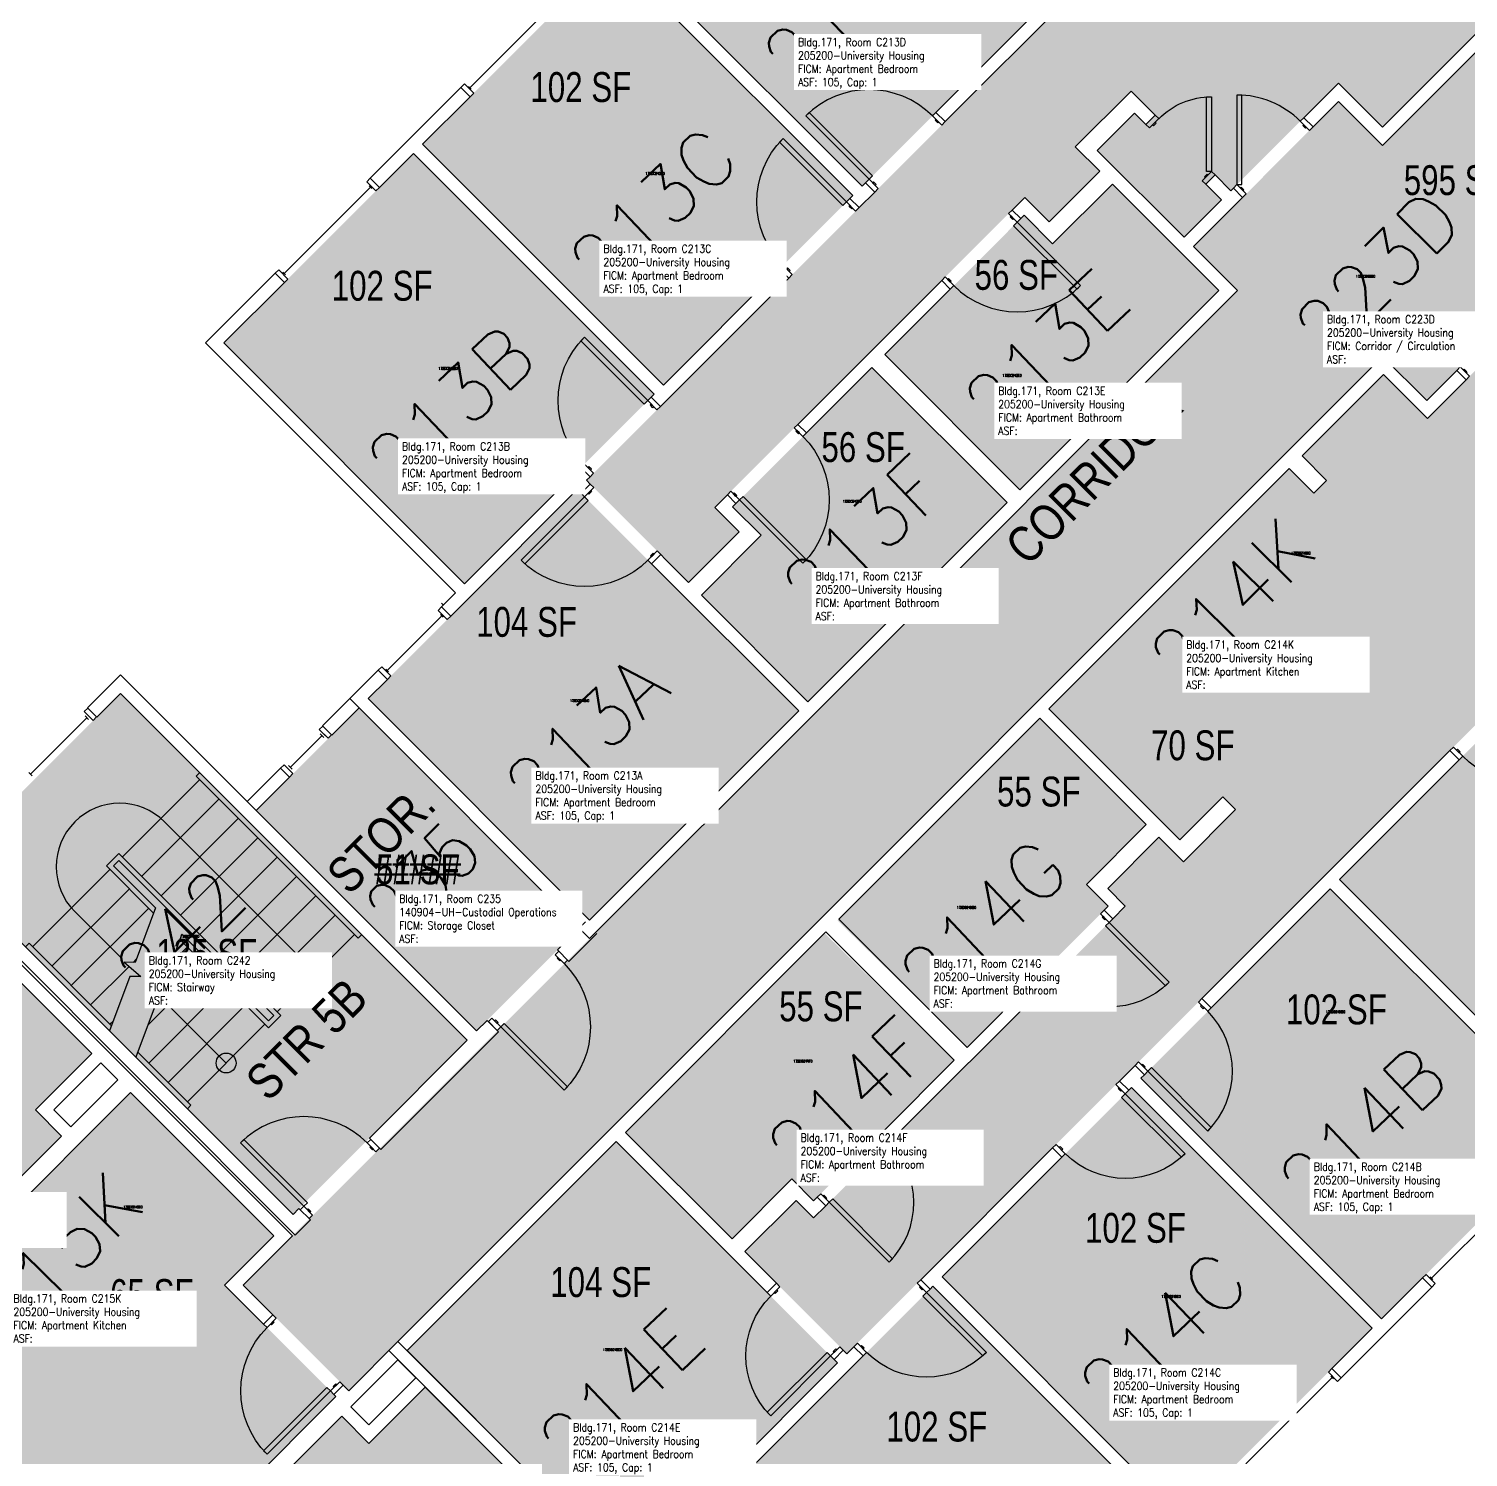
# Model space of a CAD drawing. Header units: inches. Extents: x 56 to 3925, y -1092 to 1472.
# Drawn here: x 1281 to 1859, y -789 to -216 of the extents above; entities that cross this region are included whole.
import ezdxf
from ezdxf.enums import TextEntityAlignment as Align

# ---------------------------------------------------------------- set-up
doc = ezdxf.new("R2010")
doc.units = ezdxf.units.IN
doc.header["$LTSCALE"] = 48
doc.header["$MEASUREMENT"] = 0
for name, color, linetype in [('A-DOOR', 2, 'Continuous'), ('A-FLOR', 3, 'Continuous'), ('A-GLAZ', 1, 'Continuous'), ('A-IDEN-RNUM', 7, 'Continuous'), ('A-IDEN-SNUM', 4, 'Continuous'), ('A-IDEN-VNUM', 4, 'Continuous'), ('A-MISC', 1, 'Continuous'), ('A-WALL', 5, 'Continuous'), ('AREA-TEXT', 3, 'Continuous'), ('Rooms-Category-Color', 7, 'Continuous'), ('Rooms-College-Color', 7, 'Continuous'), ('Rooms-Department-Color', 7, 'Continuous'), ('Rooms-Division-Color', 7, 'Continuous'), ('Rooms-Information', 7, 'Continuous')]:
    doc.layers.add(name, color=color, linetype=linetype)
doc.styles.add('AREA', font='arial.ttf', dxfattribs={"width": 0.75, "height": 12})
doc.styles.add('DIMS', font='ARIALN.TTF')
doc.styles.add('ROOMSNUMBER', font='txt.shx', dxfattribs={"height": 0.03})
doc.styles.add('ROOMVNUMBER', font='simplex.shx', dxfattribs={"width": 0.85})
doc.styles.get("Standard").update_dxf_attribs({"font": 'ARIALN.TTF'})
doc.dimstyles.new('NBA 2004', dxfattribs={"dimscale": 128, "dimtxt": 0.125, "dimasz": 0.09375, "dimexe": 0.125, "dimexo": 0.125, "dimgap": 0.0625, "dimtad": 1, "dimdec": 3, "dimzin": 3, "dimdsep": 46, "dimlunit": 4, "dimtxsty": 'DIMS', "dimblk": 'ARCHTICK', "dimcen": 0.09375, "dimdle": 0.125, "dimclrd": 256, "dimclre": 256, "dimclrt": 2, "dimadec": 0, "dimazin": 0, "dimtfac": 0.75, "dimtdec": 3, "dimtmove": 2, "dimatfit": 2, "dimfxl": 0.125, "dimfrac": 2, "dimtolj": 1, "dimtzin": 0, "dimlwd": -1, "dimlwe": -1, "dimarcsym": 0})

# ---------------------------------------------------------------- blocks, each defined once
blk = doc.blocks.new('_ArchTick')
at = {"color": 0, "linetype": 'ByBlock', "const_width": 0.15}
blk.add_lwpolyline([(-0.5, -0.5), (0.5, 0.5)], dxfattribs=at)

msp = doc.modelspace()

# ---------------------------------------------------------------- hatches: boundary and pattern name
h = msp.add_hatch()
h.set_pattern_fill('ANSI31', color=256, angle=45, style=0)
h.set_pattern_definition([(90, (1004.20323, -162.51241), (-0.125, -3e-14), [])])
h.paths.add_polyline_path([(1651.5, -341.04), (1693.04, -299.51), (1699.55, -306.02), (1658.01, -347.55)], flags=9)
at = {"layer": 'Rooms-Category-Color', "true_color": 0xadadad}
for points in [[(1409.69, -762.66), (1367.27, -720.23), (1766.72, -320.78), (1749.04, -303.11), (1807.25, -244.89), (1824.93, -262.57), (1955.06, -132.44), (1937.39, -114.76), (1995.6, -56.55), (2013.27, -74.23), (2229.76, 142.26), (2233.73, 138.29), (2257.61, 162.16), (2253.63, 166.13), (2269.81, 182.31), (2271.13, 180.99), (2279.44, 189.3), (2331.77, 136.97), (2333.18, 135.56), (2324.87, 127.25), (2322.22, 129.9), (2282.61, 90.29), (2272.63, 100.28), (2012.39, -159.96), (2030.07, -177.64), (1971.86, -235.85), (1954.18, -218.17), (1866.86, -305.49), (1884.54, -323.17), (1842.73, -364.98), (1825.05, -347.3)], [(1387.33, -691.86), (1457.33, -621.86), (1318.04, -482.56), (1248.03, -552.56)]]:
    msp.add_hatch(color=253, dxfattribs=at).paths.add_polyline_path(points)
at = {"layer": 'Rooms-Category-Color', "true_color": 0x728ef3}
for points in [[(1792.42, -103.64), (1732.92, -163.13), (1807.25, -237.47), (1764.03, -280.69), (1757.7, -274.36), (1753.99, -278.07), (1760.32, -284.4), (1745.33, -299.39), (1710.41, -264.48), (1725.4, -249.49), (1729.95, -254.03), (1733.66, -250.32), (1723.99, -240.65), (1701.58, -263.07), (1711.39, -272.88), (1691.06, -293.21), (1681.25, -283.4), (1556.77, -407.87), (1566.58, -417.68), (1546.25, -438.01), (1505.24, -397), (1699.7, -202.54), (1614.14, -116.98), (1709.95, -21.17)], [(1519.21, -182.21), (1595.57, -105.85), (1692.27, -202.54), (1615.9, -278.91)], [(1824.93, -255.15), (1732.92, -163.13), (1782.52, -113.54), (1792.86, -123.88), (1802.76, -113.98), (1884.43, -195.65)], [(1439.39, -262.03), (1515.49, -185.93), (1612.19, -282.62), (1536.09, -358.73)], [(1435.68, -265.74), (1359.58, -341.84), (1456.27, -438.54), (1532.38, -362.44)], [(1679.29, -400.79), (1759.29, -320.78), (1716.51, -278), (1692.47, -302.05), (1680.98, -290.55), (1625.02, -346.52)], [(1609.8, -747.81), (1884.07, -473.54), (1969.63, -559.1), (2065.45, -463.29), (1948.69, -346.53), (1928.29, -366.92), (1916.53, -355.17), (1919.98, -351.72), (1928.29, -360.03), (1945.24, -343.08), (1890.97, -288.81), (1874.02, -305.76), (1893.11, -324.85), (1889.66, -328.3), (1888.25, -326.88), (1843, -372.14), (1825.32, -354.46), (1792.65, -387.13), (1802.55, -397.03), (1797.42, -402.15), (1840.11, -444.84), (1760.82, -524.12), (1765.95, -529.25), (1745, -550.2), (1735.2, -540.39), (1714.6, -560.99), (1721.67, -568.06), (1596.46, -693.27), (1589.39, -686.2), (1568.79, -706.8)], [(1563.93, -407.6), (1619.89, -351.64), (1674.16, -405.91), (1594.16, -485.92), (1551.38, -443.14), (1575.42, -419.09)], [(1787.52, -392.25), (1691, -488.77), (1743.59, -541.36), (1840.11, -444.84)], [(1506.48, -573.6), (1417.56, -484.68), (1501.53, -400.71), (1590.45, -489.63)], [(1904.4, -654.03), (1980.77, -577.66), (1884.07, -480.97), (1807.71, -557.33)], [(1461.05, -618.15), (1502.33, -576.87), (1413.85, -488.39), (1372.57, -529.67)], [(1606.02, -573.76), (1687.29, -492.49), (1730.07, -535.27), (1706.03, -559.31), (1714.78, -568.06), (1658.08, -624.76)], [(1824.59, -733.85), (1900.69, -657.74), (1803.99, -561.05), (1727.89, -637.15)], [(1596.46, -686.38), (1652.95, -629.89), (1600.89, -578.89), (1520.89, -658.89), (1563.67, -701.67), (1587.71, -677.63)], [(1263.32, -584.12), (1306.45, -627.24), (1283.82, -649.87), (1294.35, -660.39), (1234.15, -720.59), (1180.5, -666.94)], [(1820.88, -737.56), (1744.77, -813.66), (1648.08, -716.96), (1724.18, -640.86)], [(1379.64, -700.43), (1322.1, -642.89), (1240.7, -724.3), (1298.24, -781.84)], [(1433.2, -746.57), (1522.12, -835.49), (1606.09, -751.52), (1517.17, -662.6)], [(1096.53, -885.08), (1182.26, -970.8), (1298.84, -854.22), (1365.94, -921.32), (1396.7, -890.56), (1337.84, -831.7), (1404.57, -764.96), (1359.84, -720.23), (1298.24, -781.84), (1257.14, -740.74), (1252.01, -745.87), (1176.79, -670.65), (1146.03, -701.41), (1213.12, -768.49)], [(1741.06, -817.37), (1664.96, -893.47), (1568.26, -796.78), (1644.36, -720.68)], [(1440.43, -761.23), (1483.23, -804.03), (1400.41, -886.85), (1367.62, -854.05), (1369.04, -852.64), (1348.09, -831.7), (1406.87, -772.92), (1417.81, -783.85)]]:
    msp.add_hatch(color=171, dxfattribs=at).paths.add_polyline_path(points)
at = {"layer": 'Rooms-College-Color', "true_color": 0xadadad}
for points in [[(1409.69, -762.66), (1367.27, -720.23), (1766.72, -320.78), (1749.04, -303.11), (1807.25, -244.89), (1824.93, -262.57), (1955.06, -132.44), (1937.39, -114.76), (1995.6, -56.55), (2013.27, -74.23), (2229.76, 142.26), (2233.73, 138.29), (2257.61, 162.16), (2253.63, 166.13), (2269.81, 182.31), (2271.13, 180.99), (2279.44, 189.3), (2331.77, 136.97), (2333.18, 135.56), (2324.87, 127.25), (2322.22, 129.9), (2282.61, 90.29), (2272.63, 100.28), (2012.39, -159.96), (2030.07, -177.64), (1971.86, -235.85), (1954.18, -218.17), (1866.86, -305.49), (1884.54, -323.17), (1842.73, -364.98), (1825.05, -347.3)], [(1792.42, -103.64), (1732.92, -163.13), (1807.25, -237.47), (1764.03, -280.69), (1757.7, -274.36), (1753.99, -278.07), (1760.32, -284.4), (1745.33, -299.39), (1710.41, -264.48), (1725.4, -249.49), (1729.95, -254.03), (1733.66, -250.32), (1723.99, -240.65), (1701.58, -263.07), (1711.39, -272.88), (1691.06, -293.21), (1681.25, -283.4), (1556.77, -407.87), (1566.58, -417.68), (1546.25, -438.01), (1505.24, -397), (1699.7, -202.54), (1614.14, -116.98), (1709.95, -21.17)], [(1519.21, -182.21), (1595.57, -105.85), (1692.27, -202.54), (1615.9, -278.91)], [(1824.93, -255.15), (1732.92, -163.13), (1782.52, -113.54), (1792.86, -123.88), (1802.76, -113.98), (1884.43, -195.65)], [(1439.39, -262.03), (1515.49, -185.93), (1612.19, -282.62), (1536.09, -358.73)], [(1435.68, -265.74), (1359.58, -341.84), (1456.27, -438.54), (1532.38, -362.44)], [(1679.29, -400.79), (1759.29, -320.78), (1716.51, -278), (1692.47, -302.05), (1680.98, -290.55), (1625.02, -346.52)], [(1609.8, -747.81), (1884.07, -473.54), (1969.63, -559.1), (2065.45, -463.29), (1948.69, -346.53), (1928.29, -366.92), (1916.53, -355.17), (1919.98, -351.72), (1928.29, -360.03), (1945.24, -343.08), (1890.97, -288.81), (1874.02, -305.76), (1893.11, -324.85), (1889.66, -328.3), (1888.25, -326.88), (1843, -372.14), (1825.32, -354.46), (1792.65, -387.13), (1802.55, -397.03), (1797.42, -402.15), (1840.11, -444.84), (1760.82, -524.12), (1765.95, -529.25), (1745, -550.2), (1735.2, -540.39), (1714.6, -560.99), (1721.67, -568.06), (1596.46, -693.27), (1589.39, -686.2), (1568.79, -706.8)], [(1563.93, -407.6), (1619.89, -351.64), (1674.16, -405.91), (1594.16, -485.92), (1551.38, -443.14), (1575.42, -419.09)], [(1787.52, -392.25), (1691, -488.77), (1743.59, -541.36), (1840.11, -444.84)], [(1506.48, -573.6), (1417.56, -484.68), (1501.53, -400.71), (1590.45, -489.63)], [(1387.33, -691.86), (1457.33, -621.86), (1318.04, -482.56), (1248.03, -552.56)], [(1904.4, -654.03), (1980.77, -577.66), (1884.07, -480.97), (1807.71, -557.33)], [(1461.05, -618.15), (1502.33, -576.87), (1413.85, -488.39), (1372.57, -529.67)], [(1606.02, -573.76), (1687.29, -492.49), (1730.07, -535.27), (1706.03, -559.31), (1714.78, -568.06), (1658.08, -624.76)], [(1824.59, -733.85), (1900.69, -657.74), (1803.99, -561.05), (1727.89, -637.15)], [(1596.46, -686.38), (1652.95, -629.89), (1600.89, -578.89), (1520.89, -658.89), (1563.67, -701.67), (1587.71, -677.63)], [(1263.32, -584.12), (1306.45, -627.24), (1283.82, -649.87), (1294.35, -660.39), (1234.15, -720.59), (1180.5, -666.94)], [(1820.88, -737.56), (1744.77, -813.66), (1648.08, -716.96), (1724.18, -640.86)], [(1379.64, -700.43), (1322.1, -642.89), (1240.7, -724.3), (1298.24, -781.84)], [(1433.2, -746.57), (1522.12, -835.49), (1606.09, -751.52), (1517.17, -662.6)], [(1096.53, -885.08), (1182.26, -970.8), (1298.84, -854.22), (1365.94, -921.32), (1396.7, -890.56), (1337.84, -831.7), (1404.57, -764.96), (1359.84, -720.23), (1298.24, -781.84), (1257.14, -740.74), (1252.01, -745.87), (1176.79, -670.65), (1146.03, -701.41), (1213.12, -768.49)], [(1741.06, -817.37), (1664.96, -893.47), (1568.26, -796.78), (1644.36, -720.68)], [(1440.43, -761.23), (1483.23, -804.03), (1400.41, -886.85), (1367.62, -854.05), (1369.04, -852.64), (1348.09, -831.7), (1406.87, -772.92), (1417.81, -783.85)]]:
    msp.add_hatch(color=253, dxfattribs=at).paths.add_polyline_path(points)
at = {"layer": 'Rooms-Department-Color', "true_color": 0xacacac}
for points in [[(1409.69, -762.66), (1367.27, -720.23), (1766.72, -320.78), (1749.04, -303.11), (1807.25, -244.89), (1824.93, -262.57), (1955.06, -132.44), (1937.39, -114.76), (1995.6, -56.55), (2013.27, -74.23), (2229.76, 142.26), (2233.73, 138.29), (2257.61, 162.16), (2253.63, 166.13), (2269.81, 182.31), (2271.13, 180.99), (2279.44, 189.3), (2331.77, 136.97), (2333.18, 135.56), (2324.87, 127.25), (2322.22, 129.9), (2282.61, 90.29), (2272.63, 100.28), (2012.39, -159.96), (2030.07, -177.64), (1971.86, -235.85), (1954.18, -218.17), (1866.86, -305.49), (1884.54, -323.17), (1842.73, -364.98), (1825.05, -347.3)], [(1387.33, -691.86), (1457.33, -621.86), (1318.04, -482.56), (1248.03, -552.56)]]:
    msp.add_hatch(color=253, dxfattribs=at).paths.add_polyline_path(points)
at = {"layer": 'Rooms-Department-Color', "true_color": 0x604aed}
for points in [[(1792.42, -103.64), (1732.92, -163.13), (1807.25, -237.47), (1764.03, -280.69), (1757.7, -274.36), (1753.99, -278.07), (1760.32, -284.4), (1745.33, -299.39), (1710.41, -264.48), (1725.4, -249.49), (1729.95, -254.03), (1733.66, -250.32), (1723.99, -240.65), (1701.58, -263.07), (1711.39, -272.88), (1691.06, -293.21), (1681.25, -283.4), (1556.77, -407.87), (1566.58, -417.68), (1546.25, -438.01), (1505.24, -397), (1699.7, -202.54), (1614.14, -116.98), (1709.95, -21.17)], [(1519.21, -182.21), (1595.57, -105.85), (1692.27, -202.54), (1615.9, -278.91)], [(1824.93, -255.15), (1732.92, -163.13), (1782.52, -113.54), (1792.86, -123.88), (1802.76, -113.98), (1884.43, -195.65)], [(1439.39, -262.03), (1515.49, -185.93), (1612.19, -282.62), (1536.09, -358.73)], [(1435.68, -265.74), (1359.58, -341.84), (1456.27, -438.54), (1532.38, -362.44)], [(1679.29, -400.79), (1759.29, -320.78), (1716.51, -278), (1692.47, -302.05), (1680.98, -290.55), (1625.02, -346.52)], [(1609.8, -747.81), (1884.07, -473.54), (1969.63, -559.1), (2065.45, -463.29), (1948.69, -346.53), (1928.29, -366.92), (1916.53, -355.17), (1919.98, -351.72), (1928.29, -360.03), (1945.24, -343.08), (1890.97, -288.81), (1874.02, -305.76), (1893.11, -324.85), (1889.66, -328.3), (1888.25, -326.88), (1843, -372.14), (1825.32, -354.46), (1792.65, -387.13), (1802.55, -397.03), (1797.42, -402.15), (1840.11, -444.84), (1760.82, -524.12), (1765.95, -529.25), (1745, -550.2), (1735.2, -540.39), (1714.6, -560.99), (1721.67, -568.06), (1596.46, -693.27), (1589.39, -686.2), (1568.79, -706.8)], [(1563.93, -407.6), (1619.89, -351.64), (1674.16, -405.91), (1594.16, -485.92), (1551.38, -443.14), (1575.42, -419.09)], [(1787.52, -392.25), (1691, -488.77), (1743.59, -541.36), (1840.11, -444.84)], [(1506.48, -573.6), (1417.56, -484.68), (1501.53, -400.71), (1590.45, -489.63)], [(1904.4, -654.03), (1980.77, -577.66), (1884.07, -480.97), (1807.71, -557.33)], [(1461.05, -618.15), (1502.33, -576.87), (1413.85, -488.39), (1372.57, -529.67)], [(1606.02, -573.76), (1687.29, -492.49), (1730.07, -535.27), (1706.03, -559.31), (1714.78, -568.06), (1658.08, -624.76)], [(1824.59, -733.85), (1900.69, -657.74), (1803.99, -561.05), (1727.89, -637.15)], [(1596.46, -686.38), (1652.95, -629.89), (1600.89, -578.89), (1520.89, -658.89), (1563.67, -701.67), (1587.71, -677.63)], [(1263.32, -584.12), (1306.45, -627.24), (1283.82, -649.87), (1294.35, -660.39), (1234.15, -720.59), (1180.5, -666.94)], [(1820.88, -737.56), (1744.77, -813.66), (1648.08, -716.96), (1724.18, -640.86)], [(1379.64, -700.43), (1322.1, -642.89), (1240.7, -724.3), (1298.24, -781.84)], [(1433.2, -746.57), (1522.12, -835.49), (1606.09, -751.52), (1517.17, -662.6)], [(1096.53, -885.08), (1182.26, -970.8), (1298.84, -854.22), (1365.94, -921.32), (1396.7, -890.56), (1337.84, -831.7), (1404.57, -764.96), (1359.84, -720.23), (1298.24, -781.84), (1257.14, -740.74), (1252.01, -745.87), (1176.79, -670.65), (1146.03, -701.41), (1213.12, -768.49)], [(1741.06, -817.37), (1664.96, -893.47), (1568.26, -796.78), (1644.36, -720.68)], [(1440.43, -761.23), (1483.23, -804.03), (1400.41, -886.85), (1367.62, -854.05), (1369.04, -852.64), (1348.09, -831.7), (1406.87, -772.92), (1417.81, -783.85)]]:
    msp.add_hatch(color=173, dxfattribs=at).paths.add_polyline_path(points)
at = {"layer": 'Rooms-Division-Color', "true_color": 0xadadad}
for points in [[(1409.69, -762.66), (1367.27, -720.23), (1766.72, -320.78), (1749.04, -303.11), (1807.25, -244.89), (1824.93, -262.57), (1955.06, -132.44), (1937.39, -114.76), (1995.6, -56.55), (2013.27, -74.23), (2229.76, 142.26), (2233.73, 138.29), (2257.61, 162.16), (2253.63, 166.13), (2269.81, 182.31), (2271.13, 180.99), (2279.44, 189.3), (2331.77, 136.97), (2333.18, 135.56), (2324.87, 127.25), (2322.22, 129.9), (2282.61, 90.29), (2272.63, 100.28), (2012.39, -159.96), (2030.07, -177.64), (1971.86, -235.85), (1954.18, -218.17), (1866.86, -305.49), (1884.54, -323.17), (1842.73, -364.98), (1825.05, -347.3)], [(1387.33, -691.86), (1457.33, -621.86), (1318.04, -482.56), (1248.03, -552.56)]]:
    msp.add_hatch(color=253, dxfattribs=at).paths.add_polyline_path(points)
at = {"layer": 'Rooms-Division-Color', "true_color": 0x604aed}
for points in [[(1792.42, -103.64), (1732.92, -163.13), (1807.25, -237.47), (1764.03, -280.69), (1757.7, -274.36), (1753.99, -278.07), (1760.32, -284.4), (1745.33, -299.39), (1710.41, -264.48), (1725.4, -249.49), (1729.95, -254.03), (1733.66, -250.32), (1723.99, -240.65), (1701.58, -263.07), (1711.39, -272.88), (1691.06, -293.21), (1681.25, -283.4), (1556.77, -407.87), (1566.58, -417.68), (1546.25, -438.01), (1505.24, -397), (1699.7, -202.54), (1614.14, -116.98), (1709.95, -21.17)], [(1519.21, -182.21), (1595.57, -105.85), (1692.27, -202.54), (1615.9, -278.91)], [(1824.93, -255.15), (1732.92, -163.13), (1782.52, -113.54), (1792.86, -123.88), (1802.76, -113.98), (1884.43, -195.65)], [(1439.39, -262.03), (1515.49, -185.93), (1612.19, -282.62), (1536.09, -358.73)], [(1435.68, -265.74), (1359.58, -341.84), (1456.27, -438.54), (1532.38, -362.44)], [(1679.29, -400.79), (1759.29, -320.78), (1716.51, -278), (1692.47, -302.05), (1680.98, -290.55), (1625.02, -346.52)], [(1609.8, -747.81), (1884.07, -473.54), (1969.63, -559.1), (2065.45, -463.29), (1948.69, -346.53), (1928.29, -366.92), (1916.53, -355.17), (1919.98, -351.72), (1928.29, -360.03), (1945.24, -343.08), (1890.97, -288.81), (1874.02, -305.76), (1893.11, -324.85), (1889.66, -328.3), (1888.25, -326.88), (1843, -372.14), (1825.32, -354.46), (1792.65, -387.13), (1802.55, -397.03), (1797.42, -402.15), (1840.11, -444.84), (1760.82, -524.12), (1765.95, -529.25), (1745, -550.2), (1735.2, -540.39), (1714.6, -560.99), (1721.67, -568.06), (1596.46, -693.27), (1589.39, -686.2), (1568.79, -706.8)], [(1563.93, -407.6), (1619.89, -351.64), (1674.16, -405.91), (1594.16, -485.92), (1551.38, -443.14), (1575.42, -419.09)], [(1787.52, -392.25), (1691, -488.77), (1743.59, -541.36), (1840.11, -444.84)], [(1506.48, -573.6), (1417.56, -484.68), (1501.53, -400.71), (1590.45, -489.63)], [(1904.4, -654.03), (1980.77, -577.66), (1884.07, -480.97), (1807.71, -557.33)], [(1461.05, -618.15), (1502.33, -576.87), (1413.85, -488.39), (1372.57, -529.67)], [(1606.02, -573.76), (1687.29, -492.49), (1730.07, -535.27), (1706.03, -559.31), (1714.78, -568.06), (1658.08, -624.76)], [(1824.59, -733.85), (1900.69, -657.74), (1803.99, -561.05), (1727.89, -637.15)], [(1596.46, -686.38), (1652.95, -629.89), (1600.89, -578.89), (1520.89, -658.89), (1563.67, -701.67), (1587.71, -677.63)], [(1263.32, -584.12), (1306.45, -627.24), (1283.82, -649.87), (1294.35, -660.39), (1234.15, -720.59), (1180.5, -666.94)], [(1820.88, -737.56), (1744.77, -813.66), (1648.08, -716.96), (1724.18, -640.86)], [(1379.64, -700.43), (1322.1, -642.89), (1240.7, -724.3), (1298.24, -781.84)], [(1433.2, -746.57), (1522.12, -835.49), (1606.09, -751.52), (1517.17, -662.6)], [(1096.53, -885.08), (1182.26, -970.8), (1298.84, -854.22), (1365.94, -921.32), (1396.7, -890.56), (1337.84, -831.7), (1404.57, -764.96), (1359.84, -720.23), (1298.24, -781.84), (1257.14, -740.74), (1252.01, -745.87), (1176.79, -670.65), (1146.03, -701.41), (1213.12, -768.49)], [(1741.06, -817.37), (1664.96, -893.47), (1568.26, -796.78), (1644.36, -720.68)], [(1440.43, -761.23), (1483.23, -804.03), (1400.41, -886.85), (1367.62, -854.05), (1369.04, -852.64), (1348.09, -831.7), (1406.87, -772.92), (1417.81, -783.85)]]:
    msp.add_hatch(color=173, dxfattribs=at).paths.add_polyline_path(points)

# ---------------------------------------------------------------- linework, layer by layer
at = {"layer": 'A-DOOR'}
for points in [[(1766.5, -278.23), (1768.5, -278.23), (1768.5, -242.23), (1766.5, -242.23)], [(1756.29, -272.95), (1754.29, -272.95), (1754.29, -242.95), (1756.29, -242.95)], [(1618.73, -276.08), (1620.15, -274.67), (1594.69, -249.21), (1593.28, -250.63)], [(1647.9, -254.34), (1649.31, -252.92), (1645.6, -249.21), (1644.19, -250.63)], [(1646.66, -253.1), (1646.31, -253.45), (1645.25, -252.39), (1645.6, -252.04)], [(1731.36, -255.45), (1729.95, -254.03), (1733.66, -250.32), (1735.07, -251.73)], [(1732.6, -254.21), (1732.95, -254.56), (1734.01, -253.5), (1733.66, -253.15)], [(1795.66, -256.48), (1797.08, -255.07), (1793.37, -251.36), (1791.95, -252.77)], [(1794.43, -255.24), (1794.07, -255.6), (1793.01, -254.54), (1793.37, -254.18)], [(1609.63, -285.19), (1608.21, -286.6), (1582.76, -261.14), (1584.17, -259.73)], [(1622.44, -279.79), (1621.03, -281.21), (1617.32, -277.5), (1618.73, -276.08)], [(1621.21, -278.56), (1621.56, -278.2), (1620.5, -277.14), (1620.15, -277.5)], [(1752.57, -276.66), (1753.99, -278.07), (1757.7, -274.36), (1756.29, -272.95)], [(1753.81, -275.42), (1753.46, -275.07), (1754.52, -274.01), (1754.87, -274.36)], [(1770.21, -281.94), (1768.79, -283.35), (1765.08, -279.64), (1766.5, -278.23)], [(1768.97, -280.7), (1769.32, -280.35), (1768.26, -279.29), (1767.91, -279.64)], [(1613.34, -288.9), (1614.75, -287.48), (1611.04, -283.77), (1609.63, -285.19)], [(1612.1, -287.66), (1611.75, -288.01), (1610.69, -286.95), (1611.04, -286.6)], [(1674.78, -289.86), (1676.2, -288.44), (1679.64, -291.89), (1678.23, -293.31)], [(1675.75, -290.83), (1675.4, -291.18), (1676.46, -292.25), (1676.81, -291.89)], [(1678.23, -293.31), (1676.81, -294.72), (1702.27, -320.18), (1703.68, -318.76)], [(1587.88, -314.35), (1586.47, -315.77), (1582.76, -312.06), (1584.17, -310.64)], [(1586.65, -313.12), (1587, -312.76), (1585.94, -311.7), (1585.59, -312.06)], [(1649.33, -315.31), (1647.91, -316.73), (1651.36, -320.18), (1652.77, -318.76)], [(1650.3, -316.29), (1650.65, -315.93), (1651.71, -316.99), (1651.36, -317.35)], [(1529.81, -365), (1528.4, -366.41), (1502.94, -340.96), (1504.36, -339.54)], [(1856.23, -351.47), (1854.82, -352.89), (1858.53, -356.6), (1859.95, -355.19)], [(1857.47, -352.71), (1857.83, -352.36), (1858.89, -353.42), (1858.53, -353.77)], [(1533.53, -368.71), (1534.94, -367.3), (1531.23, -363.59), (1529.81, -365)], [(1532.29, -367.48), (1531.93, -367.83), (1530.87, -366.77), (1531.23, -366.41)], [(1588.69, -375.95), (1590.11, -374.54), (1593.55, -377.98), (1592.14, -379.4)], [(1589.66, -376.92), (1589.31, -377.28), (1590.37, -378.34), (1590.72, -377.98)], [(1508.07, -394.17), (1506.66, -395.58), (1502.94, -391.87), (1504.36, -390.46)], [(1506.83, -392.93), (1507.19, -392.58), (1506.13, -391.52), (1505.77, -391.87)], [(1508.16, -399.91), (1506.74, -398.5), (1503.03, -402.21), (1504.44, -403.63)], [(1504.44, -403.63), (1505.86, -405.04), (1480.4, -430.5), (1478.99, -429.08)], [(1506.92, -401.15), (1507.27, -401.5), (1506.21, -402.56), (1505.86, -402.21)], [(1563.24, -401.41), (1561.82, -402.82), (1565.27, -406.27), (1566.68, -404.85)], [(1564.21, -402.38), (1564.56, -402.02), (1565.62, -403.08), (1565.27, -403.44)], [(1566.68, -404.85), (1568.1, -403.44), (1593.55, -428.89), (1592.14, -430.31)], [(1533.61, -425.37), (1535.03, -426.78), (1531.31, -430.5), (1529.9, -429.08)], [(1532.38, -426.61), (1532.02, -426.25), (1530.96, -427.31), (1531.31, -427.67)], [(1853.49, -504.12), (1852.08, -505.54), (1855.79, -509.25), (1857.2, -507.84)], [(1854.73, -505.36), (1855.08, -505.01), (1856.14, -506.07), (1855.79, -506.42)], [(1711.74, -571.1), (1713.15, -569.69), (1716.6, -573.13), (1715.19, -574.55)], [(1712.71, -572.07), (1712.36, -572.43), (1713.42, -573.49), (1713.77, -573.13)], [(1715.19, -574.55), (1713.77, -575.96), (1737.81, -600), (1739.23, -598.59)], [(1492.69, -587.56), (1494.1, -586.15), (1497.64, -589.68), (1496.23, -591.1)], [(1493.75, -588.62), (1493.4, -588.98), (1494.46, -590.04), (1494.81, -589.68)], [(1687.7, -595.14), (1686.28, -596.56), (1689.73, -600), (1691.15, -598.59)], [(1688.67, -596.11), (1689.02, -595.76), (1690.08, -596.82), (1689.73, -597.17)], [(1751.05, -606.57), (1752.46, -605.15), (1756.18, -608.86), (1754.76, -610.28)], [(1752.29, -607.8), (1751.93, -608.16), (1752.99, -609.22), (1753.35, -608.86)], [(1467.23, -613.02), (1465.82, -614.43), (1469.36, -617.97), (1470.77, -616.55)], [(1468.29, -614.08), (1468.65, -613.73), (1469.71, -614.79), (1469.36, -615.14)], [(1470.77, -616.55), (1472.18, -615.14), (1497.64, -640.6), (1496.23, -642.01)], [(1727.01, -630.61), (1725.59, -632.02), (1729.31, -635.73), (1730.72, -634.32)], [(1728.25, -631.85), (1728.6, -631.49), (1729.66, -632.55), (1729.31, -632.91)], [(1730.72, -634.32), (1732.13, -632.91), (1756.18, -656.95), (1754.76, -658.36)], [(1717.9, -639.71), (1719.32, -638.3), (1723.03, -642.01), (1721.62, -643.42)], [(1719.14, -640.95), (1718.79, -641.3), (1719.85, -642.36), (1720.2, -642.01)], [(1721.62, -643.42), (1720.2, -644.84), (1744.24, -668.88), (1745.66, -667.47)], [(1623.33, -659.51), (1624.74, -658.1), (1628.19, -661.54), (1626.78, -662.96)], [(1391.66, -688.59), (1393.08, -687.18), (1367.62, -661.72), (1366.21, -663.14)], [(1420.65, -666.67), (1422.07, -665.26), (1418.53, -661.72), (1417.12, -663.14)], [(1419.59, -665.61), (1419.24, -665.96), (1418.18, -664.9), (1418.53, -664.55)], [(1624.3, -660.48), (1623.95, -660.84), (1625.01, -661.9), (1625.36, -661.54)], [(1693.86, -663.75), (1692.45, -665.17), (1696.16, -668.88), (1697.57, -667.47)], [(1695.1, -664.99), (1695.45, -664.64), (1696.51, -665.7), (1696.16, -666.05)], [(1599.29, -683.55), (1597.87, -684.97), (1601.32, -688.41), (1602.73, -687)], [(1600.26, -684.52), (1600.61, -684.17), (1601.67, -685.23), (1601.32, -685.59)], [(1602.73, -687), (1604.15, -685.59), (1628.19, -709.63), (1626.78, -711.04)], [(1395.2, -692.13), (1393.78, -693.54), (1390.25, -690.01), (1391.66, -688.59)], [(1394.14, -691.07), (1394.49, -690.71), (1393.43, -689.65), (1393.08, -690.01)], [(1582.93, -720.94), (1581.52, -719.53), (1577.81, -723.24), (1579.22, -724.65)], [(1581.7, -722.18), (1582.05, -722.53), (1580.99, -723.59), (1580.64, -723.24)], [(1638.09, -719.53), (1639.5, -718.11), (1643.22, -721.82), (1641.8, -723.24)], [(1639.33, -720.76), (1638.97, -721.12), (1640.03, -722.18), (1640.39, -721.82)], [(1641.8, -723.24), (1640.39, -724.65), (1664.43, -748.69), (1665.84, -747.28)], [(1380.61, -733.58), (1379.2, -732.17), (1375.49, -735.88), (1376.9, -737.29)], [(1379.38, -734.82), (1379.73, -735.17), (1378.67, -736.23), (1378.32, -735.88)], [(1606.98, -744.98), (1608.39, -746.4), (1604.68, -750.11), (1603.26, -748.69)], [(1605.74, -746.22), (1605.39, -745.87), (1604.32, -746.93), (1604.68, -747.28)], [(1614.05, -743.57), (1612.63, -744.98), (1616.35, -748.69), (1617.76, -747.28)], [(1615.28, -744.81), (1615.64, -744.45), (1616.7, -745.51), (1616.35, -745.87)], [(1603.26, -748.69), (1601.85, -747.28), (1577.81, -771.32), (1579.22, -772.74)], [(1402.36, -762.75), (1400.94, -761.33), (1375.49, -786.79), (1376.9, -788.2)], [(1406.07, -759.04), (1407.48, -760.45), (1403.77, -764.16), (1402.36, -762.75)], [(1404.83, -760.27), (1404.48, -759.92), (1403.42, -760.98), (1403.77, -761.33)]]:
    msp.add_lwpolyline(points, close=True, dxfattribs=at)
for centre, radius, start, end in [((1618.73, -276.08), 36, 45, 135), ((1766.5, -278.23), 36, 45, 90), ((1678.23, -293.31), 36, 225, 315), ((1730.72, -634.32), 34, 315, 45), ((1391.66, -688.59), 36, 44.99979, 134.99979), ((1602.73, -687), 34, 315, 45)]:
    msp.add_arc(centre, radius, start, end, dxfattribs=at)
at = {"layer": 'A-DOOR', "extrusion": (0, 0, -1)}
for centre, radius, start, end in [((-1756.29, -272.95), 30, 45, 90), ((-1609.63, -285.19), 36, 315, 45), ((-1529.81, -365), 36, 315, 45), ((-1566.68, -404.85), 36, 135, 225), ((-1504.44, -403.63), 36, 225, 315), ((-1881.25, -483.79), 34, 225, 315), ((-1470.77, -616.55), 36, 135.00021, 225.00021), ((-1715.19, -574.55), 34, 225, 315), ((-1721.62, -643.42), 34, 225, 315), ((-1603.26, -748.69), 34, 315, 45), ((-1402.36, -762.75), 36, 315, 45), ((-1641.8, -723.24), 34, 225, 315)]:
    msp.add_arc(centre, radius, start, end, dxfattribs=at)
at = {"layer": 'A-FLOR'}
for p, q in [((1348.44, -515.79), (1349.85, -514.38)), ((1318.74, -548.32), (1349.85, -517.21)), ((1413.49, -580.85), (1348.44, -515.79)), ((1326.52, -556.1), (1357.63, -524.98)), ((1334.3, -563.87), (1365.41, -532.76)), ((1396.52, -594.99), (1335.71, -534.18)), ((1342.08, -571.65), (1373.19, -540.54)), ((1317.33, -546.9), (1312.38, -551.85)), ((1382.38, -611.96), (1317.33, -546.9)), ((1349.85, -579.43), (1380.97, -548.32)), ((1313.79, -553.27), (1282.68, -584.38)), ((1331.31, -570.79), (1312.38, -551.85)), ((1317.33, -549.73), (1315.21, -551.85)), ((1332.08, -568.73), (1315.21, -551.85)), ((1379.55, -611.96), (1317.33, -549.73)), ((1357.63, -587.21), (1388.75, -556.1)), ((1321.57, -561.05), (1290.46, -592.16)), ((1365.41, -594.99), (1396.52, -563.88)), ((1329.35, -568.82), (1298.24, -599.94)), ((1329.35, -568.82), (1298.24, -599.94)), ((1373.19, -602.77), (1404.3, -571.65)), ((1279.85, -584.38), (1281.27, -582.97)), ((1314.37, -616.08), (1281.27, -582.97)), ((1341.92, -581.4), (1377.43, -616.91)), ((1342.69, -579.34), (1377.43, -614.08)), ((1380.97, -610.54), (1412.08, -579.43)), ((1413.49, -580.85), (1414.91, -579.43)), ((1324.37, -589.36), (1323.11, -590.62)), ((1344.9, -584.38), (1338.37, -590.92)), ((1321.48, -592.25), (1306.01, -607.72)), ((1352.68, -592.16), (1329.06, -615.78)), ((1360.46, -599.94), (1329.35, -631.05)), ((1368.24, -607.72), (1337.13, -638.83)), ((1382.38, -611.96), (1377.43, -616.91)), ((1379.55, -611.96), (1377.43, -614.08)), ((1315.07, -614.22), (1313.79, -615.49)), ((1376.02, -615.49), (1344.9, -646.61)), ((1346.32, -648.02), (1324.98, -626.68)), ((1346.32, -648.02), (1344.9, -649.43))]:
    msp.add_line(p, q, dxfattribs=at)
for points in [[(1332.08, -568.73), (1323.91, -590.63), (1319.53, -590.57), (1326.18, -596.29), (1321.79, -596.24), (1313.6, -618.13)], [(1342.69, -579.34), (1334.52, -601.23), (1330.13, -601.18), (1336.79, -606.9), (1332.4, -606.85), (1324.21, -628.74)]]:
    msp.add_lwpolyline(points, dxfattribs=at)
for centre in [(1396.52, -594.99), (1360.46, -631.05)]:
    msp.add_circle(centre, 4, dxfattribs=at)
msp.add_arc((1317.68, -552.21), 25.5, 44.99979, 224.99979, dxfattribs=at)
at = {"layer": 'A-GLAZ'}
for p, q in [((1493.04, -204.66), (1458.4, -239.31)), ((1458.93, -239.84), (1457.87, -238.78)), ((1418.43, -279.28), (1383.78, -313.93)), ((1418.96, -279.81), (1417.9, -278.75)), ((1384.31, -314.46), (1383.25, -313.4)), ((1447.62, -451.97), (1446.56, -450.91)), ((1447.71, -447.11), (1447, -446.4)), ((1447.09, -451.44), (1425.17, -473.36)), ((1425.7, -473.89), (1424.64, -472.83)), ((1304.51, -492.37), (1281.88, -515)), ((1303.8, -491.66), (1305.22, -493.08)), ((1399.31, -495.69), (1397.89, -497.1)), ((1397.89, -497.1), (1401.43, -500.63)), ((1402.84, -499.22), (1399.31, -495.69)), ((1386.22, -512.3), (1398.95, -499.57)), ((1398.25, -498.87), (1399.66, -500.28)), ((1400.37, -499.57), (1398.95, -498.16)), ((1401.43, -500.63), (1402.84, -499.22)), ((1281.18, -514.29), (1282.59, -515.7)), ((1382.34, -512.66), (1383.75, -511.24)), ((1385.87, -516.19), (1382.34, -512.66)), ((1383.75, -511.24), (1387.29, -514.78)), ((1384.81, -512.3), (1386.22, -513.72)), ((1385.52, -511.6), (1386.93, -513.01)), ((1387.29, -514.78), (1385.87, -516.19)), ((1879.34, -682.8), (1844.7, -717.45)), ((1844.17, -716.92), (1845.23, -717.98)), ((1804.74, -757.4), (1770.1, -792.05)), ((1804.21, -756.87), (1805.27, -757.93))]:
    msp.add_line(p, q, dxfattribs=at)
for points in [[(1456.19, -237.81), (1454.77, -239.22), (1458.48, -242.94), (1459.9, -241.52)], [(1416.92, -277.07), (1418.34, -275.66), (1422.05, -279.37), (1420.64, -280.78)], [(1381.57, -312.43), (1380.15, -313.84), (1383.87, -317.55), (1385.28, -316.14)], [(1445.58, -449.23), (1447, -447.82), (1450.71, -451.53), (1449.3, -452.94)], [(1422.96, -471.86), (1421.54, -473.27), (1425.25, -476.98), (1426.67, -475.57)], [(1306.99, -493.43), (1308.4, -492.01), (1304.87, -488.48), (1303.45, -489.89)], [(1846.2, -719.66), (1844.78, -721.07), (1841.07, -717.36), (1842.49, -715.95)], [(1806.95, -758.9), (1808.37, -757.49), (1804.66, -753.78), (1803.24, -755.19)]]:
    msp.add_lwpolyline(points, close=True, dxfattribs=at)
at = {"layer": 'A-WALL'}
for p, q in [((1615.9, -278.91), (1519.21, -182.21)), ((1515.49, -185.93), (1612.19, -282.62)), ((1824.93, -262.57), (1891.85, -195.65)), ((1884.43, -195.65), (1824.93, -255.15)), ((1692.27, -202.54), (1645.6, -249.21)), ((1649.31, -252.92), (1699.7, -202.54)), ((1454.77, -239.22), (1418.34, -275.66)), ((1458.48, -242.94), (1454.77, -239.22)), ((1723.99, -240.65), (1701.58, -263.07)), ((1733.66, -250.32), (1723.99, -240.65)), ((1807.25, -237.47), (1793.37, -251.36)), ((1824.93, -255.15), (1807.25, -237.47)), ((1439.39, -262.03), (1458.48, -242.94)), ((1797.08, -255.07), (1807.25, -244.89)), ((1807.25, -244.89), (1824.93, -262.57)), ((1645.6, -249.21), (1649.31, -252.92)), ((1710.41, -264.48), (1725.4, -249.49)), ((1725.4, -249.49), (1729.95, -254.03)), ((1729.95, -254.03), (1733.66, -250.32)), ((1793.37, -251.36), (1797.08, -255.07)), ((1422.05, -279.37), (1435.68, -265.74)), ((1435.68, -265.74), (1532.38, -362.44)), ((1536.09, -358.73), (1439.39, -262.03)), ((1701.58, -263.07), (1711.39, -272.88)), ((1745.33, -299.39), (1710.41, -264.48)), ((1418.34, -275.66), (1422.05, -279.37)), ((1617.32, -277.5), (1615.9, -278.91)), ((1621.03, -281.21), (1617.32, -277.5)), ((1711.39, -272.88), (1691.06, -293.21)), ((1757.7, -274.36), (1753.99, -278.07)), ((1764.03, -280.69), (1757.7, -274.36)), ((1612.19, -282.62), (1611.04, -283.77)), ((1614.75, -287.48), (1621.03, -281.21)), ((1692.47, -302.05), (1716.51, -278)), ((1716.51, -278), (1759.29, -320.78)), ((1753.99, -278.07), (1760.32, -284.4)), ((1765.08, -279.64), (1764.03, -280.69)), ((1768.79, -283.35), (1765.08, -279.64)), ((1611.04, -283.77), (1614.75, -287.48)), ((1681.25, -283.4), (1676.2, -288.44)), ((1676.2, -288.44), (1679.64, -291.89)), ((1691.06, -293.21), (1681.25, -283.4)), ((1760.32, -284.4), (1745.33, -299.39)), ((1749.04, -303.11), (1768.79, -283.35)), ((1679.64, -291.89), (1680.98, -290.55)), ((1680.98, -290.55), (1692.47, -302.05)), ((1766.72, -320.78), (1749.04, -303.11)), ((1582.76, -312.06), (1536.09, -358.73)), ((1586.47, -315.77), (1582.76, -312.06)), ((1380.15, -313.84), (1352.15, -341.84)), ((1359.58, -341.84), (1383.87, -317.55)), ((1383.87, -317.55), (1380.15, -313.84)), ((1534.94, -367.3), (1586.47, -315.77)), ((1647.91, -316.73), (1590.11, -374.54)), ((1651.36, -320.18), (1647.91, -316.73)), ((1597.43, -490.07), (1766.72, -320.78)), ((1625.02, -346.52), (1651.36, -320.18)), ((1759.29, -320.78), (1679.29, -400.79)), ((1352.15, -341.84), (1452.56, -442.25)), ((1456.27, -438.54), (1359.58, -341.84)), ((1679.29, -400.79), (1625.02, -346.52)), ((1516.73, -655.62), (1825.05, -347.3)), ((1593.55, -377.98), (1619.89, -351.64)), ((1619.89, -351.64), (1674.16, -405.91)), ((1825.05, -347.3), (1842.73, -364.98)), ((1825.32, -354.46), (1792.65, -387.13)), ((1843, -372.14), (1825.32, -354.46)), ((1842.73, -364.98), (1854.82, -352.89)), ((1858.53, -356.6), (1843, -372.14)), ((1854.82, -352.89), (1858.53, -356.6)), ((1532.38, -362.44), (1531.23, -363.59)), ((1531.23, -363.59), (1534.94, -367.3)), ((1590.11, -374.54), (1593.55, -377.98)), ((1792.65, -387.13), (1802.55, -397.03)), ((1502.94, -391.87), (1456.27, -438.54)), ((1506.66, -395.58), (1502.94, -391.87)), ((1787.52, -392.25), (1691, -488.77)), ((1797.42, -402.15), (1787.52, -392.25)), ((1503.03, -402.21), (1506.74, -398.5)), ((1505.24, -397), (1506.66, -395.58)), ((1506.74, -398.5), (1505.24, -397)), ((1802.55, -397.03), (1797.42, -402.15)), ((1456.72, -445.52), (1501.53, -400.71)), ((1501.53, -400.71), (1503.03, -402.21)), ((1561.82, -402.82), (1556.77, -407.87)), ((1565.27, -406.27), (1561.82, -402.82)), ((1556.77, -407.87), (1566.58, -417.68)), ((1563.93, -407.6), (1565.27, -406.27)), ((1575.42, -419.09), (1563.93, -407.6)), ((1674.16, -405.91), (1594.16, -485.92)), ((1566.58, -417.68), (1546.25, -438.01)), ((1551.38, -443.14), (1575.42, -419.09)), ((1535.03, -426.78), (1531.31, -430.5)), ((1536.88, -428.64), (1535.03, -426.78)), ((1531.31, -430.5), (1533.17, -432.35)), ((1533.17, -432.35), (1590.45, -489.63)), ((1546.25, -438.01), (1536.88, -428.64)), ((1452.56, -442.25), (1447, -447.82)), ((1594.16, -485.92), (1551.38, -443.14)), ((1447, -447.82), (1450.71, -451.53)), ((1450.71, -451.53), (1456.72, -445.52)), ((1421.54, -473.27), (1410.14, -484.68)), ((1425.25, -476.98), (1421.54, -473.27)), ((1318.04, -475.13), (1304.78, -488.39)), ((1461.05, -618.15), (1318.04, -475.13)), ((1417.56, -484.68), (1425.25, -476.98)), ((1308.49, -492.1), (1318.04, -482.56)), ((1318.04, -482.56), (1457.33, -621.86)), ((1410.14, -484.68), (1399.22, -495.6)), ((1413.85, -488.39), (1410.14, -484.68)), ((1410.14, -484.68), (1506.48, -581.02)), ((1506.48, -573.6), (1417.56, -484.68)), ((1304.78, -488.39), (1308.49, -492.1)), ((1402.93, -499.31), (1413.85, -488.39)), ((1590.45, -489.63), (1506.48, -573.6)), ((1506.48, -581.02), (1597.43, -490.07)), ((1691, -488.77), (1743.59, -541.36)), ((1399.22, -495.6), (1402.93, -499.31)), ((1687.29, -492.49), (1606.55, -573.23)), ((1730.07, -535.27), (1687.29, -492.49)), ((1191.99, -505.36), (1387.07, -700.43)), ((1752.46, -605.15), (1852.08, -505.54)), ((1852.08, -505.54), (1855.79, -509.25)), ((1382.25, -512.57), (1368.86, -525.96)), ((1385.96, -516.28), (1382.25, -512.57)), ((1855.79, -509.25), (1807.71, -557.33)), ((1372.57, -529.67), (1385.96, -516.28)), ((1368.86, -525.96), (1372.57, -529.67)), ((1743.59, -541.36), (1760.82, -524.12)), ((1760.82, -524.12), (1765.95, -529.25)), ((1765.95, -529.25), (1745, -550.2)), ((1706.03, -559.31), (1730.07, -535.27)), ((1735.2, -540.39), (1714.6, -560.99)), ((1745, -550.2), (1735.2, -540.39)), ((1240.61, -552.56), (1388.21, -700.17)), ((1387.33, -691.86), (1248.03, -552.56)), ((1714.78, -568.06), (1706.03, -559.31)), ((1807.71, -557.33), (1904.4, -654.03)), ((1714.6, -560.99), (1721.67, -568.06)), ((1803.99, -561.05), (1756.18, -608.86)), ((1900.69, -657.74), (1803.99, -561.05)), ((1713.15, -569.69), (1714.78, -568.06)), ((1716.6, -573.13), (1713.15, -569.69)), ((1721.67, -568.06), (1716.6, -573.13)), ((1504.8, -574.39), (1493.57, -585.62)), ((1606.55, -573.23), (1658.08, -624.76)), ((1498.17, -590.22), (1509.4, -578.99)), ((1601.42, -578.36), (1520.89, -658.89)), ((1652.95, -629.89), (1601.42, -578.36)), ((1306.45, -627.24), (1263.32, -584.12)), ((1493.57, -585.62), (1498.17, -590.22)), ((1689.73, -600), (1628.19, -661.54)), ((1658.08, -624.76), (1686.28, -596.56)), ((1686.28, -596.56), (1689.73, -600)), ((1756.18, -608.86), (1752.46, -605.15)), ((1469.89, -618.5), (1422.6, -665.79)), ((1465.29, -613.9), (1461.05, -618.15)), ((1469.89, -618.5), (1465.29, -613.9)), ((1457.33, -621.86), (1418, -661.19)), ((1283.82, -649.87), (1306.45, -627.24)), ((1624.74, -658.1), (1652.95, -629.89)), ((1310.16, -630.95), (1291.24, -649.87)), ((1316.97, -637.77), (1310.16, -630.95)), ((1719.32, -638.3), (1725.59, -632.02)), ((1725.59, -632.02), (1729.31, -635.73)), ((1729.31, -635.73), (1727.89, -637.15)), ((1298.06, -656.68), (1316.97, -637.77)), ((1723.03, -642.01), (1719.32, -638.3)), ((1724.18, -640.86), (1723.03, -642.01)), ((1820.88, -737.56), (1724.18, -640.86)), ((1727.89, -637.15), (1824.59, -733.85)), ((1322.1, -642.89), (1240.7, -724.3)), ((1379.64, -700.43), (1322.1, -642.89)), ((1294.35, -660.39), (1283.82, -649.87)), ((1291.24, -649.87), (1298.06, -656.68)), ((1425.78, -746.57), (1516.73, -655.62)), ((1520.89, -658.89), (1563.67, -701.67)), ((1628.19, -661.54), (1624.74, -658.1)), ((1234.15, -720.59), (1294.35, -660.39)), ((1418, -661.19), (1422.6, -665.79)), ((1517.17, -662.6), (1433.2, -746.57)), ((1577.81, -723.24), (1517.17, -662.6)), ((1639.5, -718.11), (1692.45, -665.17)), ((1696.16, -668.88), (1648.08, -716.96)), ((1692.45, -665.17), (1696.16, -668.88)), ((1563.67, -701.67), (1587.71, -677.63)), ((1587.71, -677.63), (1596.46, -686.38)), ((1589.39, -686.2), (1568.79, -706.8)), ((1596.46, -693.27), (1589.39, -686.2)), ((1596.46, -686.38), (1597.87, -684.97)), ((1597.87, -684.97), (1601.32, -688.41)), ((1389.72, -689.47), (1387.33, -691.86)), ((1394.31, -694.07), (1389.72, -689.47)), ((1601.32, -688.41), (1596.46, -693.27)), ((1388.21, -700.17), (1394.31, -694.07)), ((1359.84, -720.23), (1379.64, -700.43)), ((1387.07, -700.43), (1367.27, -720.23)), ((1568.79, -706.8), (1581.52, -719.53)), ((1648.08, -716.96), (1744.77, -813.66)), ((1375.49, -735.88), (1359.84, -720.23)), ((1367.27, -720.23), (1379.2, -732.17)), ((1581.52, -719.53), (1577.81, -723.24)), ((1643.22, -721.82), (1639.5, -718.11)), ((1644.36, -720.68), (1643.22, -721.82)), ((1741.06, -817.37), (1644.36, -720.68)), ((1844.78, -721.07), (1808.37, -757.49)), ((1824.59, -733.85), (1841.07, -717.36)), ((1841.07, -717.36), (1844.78, -721.07)), ((1379.2, -732.17), (1375.49, -735.88)), ((1804.66, -753.78), (1820.88, -737.56)), ((1409.69, -762.66), (1429.49, -742.86)), ((1429.49, -742.86), (1561.99, -875.35)), ((1609.8, -747.81), (1612.63, -744.98)), ((1612.63, -744.98), (1616.35, -748.69)), ((1429.49, -750.29), (1410.58, -769.2)), ((1522.12, -842.92), (1425.78, -746.57)), ((1436.72, -757.51), (1429.49, -750.29)), ((1433.2, -746.57), (1522.12, -835.49)), ((1561.28, -796.34), (1606.09, -751.52)), ((1616.35, -748.69), (1568.26, -796.78)), ((1604.68, -750.11), (1608.39, -746.4)), ((1606.09, -751.52), (1604.68, -750.11)), ((1608.39, -746.4), (1609.8, -747.81)), ((1808.37, -757.49), (1804.66, -753.78)), ((1403.77, -764.16), (1407.48, -760.45)), ((1407.48, -760.45), (1409.69, -762.66)), ((1417.81, -776.43), (1436.72, -757.51)), ((1440.43, -761.23), (1417.81, -783.85)), ((1483.23, -804.03), (1440.43, -761.23)), ((1337.84, -831.7), (1404.57, -764.96)), ((1404.57, -764.96), (1403.77, -764.16)), ((1406.87, -772.92), (1348.09, -831.7)), ((1417.81, -783.85), (1406.87, -772.92)), ((1410.58, -769.2), (1417.81, -776.43))]:
    msp.add_line(p, q, dxfattribs=at)

# ---------------------------------------------------------------- texts
at = {"layer": 'A-IDEN-RNUM', "style": 'ROOMSNUMBER', "width": 0.85}
for s, p in [('0213-C0', (1532.82, -274.24)), ('0223-D0', (1818.16, -315.56)), ('0213-B0', (1449.65, -352.56)), ('0213-E0', (1676.2, -355.37)), ('0213-F0', (1611.93, -405.97)), ('0214-K0', (1792.22, -426.73)), ('0213-A0', (1502.42, -485.98)), ('0235-00', (1440.86, -555.63)), ('0214-G0', (1657.89, -569.06)), ('0242-00', (1345.84, -580.67)), ('0214-B0', (1806.14, -610.99)), ('0214-F0', (1592.17, -630.79)), ('0215-K0', (1323.05, -689.35)), ('0214-C0', (1740.06, -725.34)), ('0214-E0', (1515.67, -746.69))]:
    msp.add_text(s, height=1, dxfattribs=at).set_placement(p, align=Align.CENTER)
at = {"layer": 'A-IDEN-SNUM', "style": 'ROOMSNUMBER', "width": 0.85}
for s, p in [('1710C213C0', (1532.82, -274.24)), ('1710C223D0', (1818.16, -315.56)), ('1710C213B0', (1449.65, -352.56)), ('1710C213E0', (1676.2, -355.37)), ('1710C213F0', (1611.93, -405.97)), ('1710C214K0', (1792.22, -426.73)), ('1710C213A0', (1502.42, -485.98)), ('1710C23500', (1440.86, -555.63)), ('1710C214G0', (1657.89, -569.06)), ('1710C24200', (1345.84, -580.67)), ('1710C214B0', (1806.14, -610.99)), ('1710C214F0', (1592.17, -630.79)), ('1710C215K0', (1323.05, -689.35)), ('1710C214C0', (1740.06, -725.34)), ('1710C214E0', (1515.67, -746.69))]:
    msp.add_text(s, height=1, dxfattribs=at).set_placement(p, align=Align.CENTER)
at = {"layer": 'A-IDEN-VNUM', "style": 'ROOMVNUMBER'}
for s, rotation, p in [('213D', 43.54065, (1609.63, -205.74)), ('213C', 43.54065, (1531.85, -288.37)), ('223D', 45, (1822.78, -314.02)), ('213E', 43.54065, (1689.69, -345.11)), ('213B', 43.54065, (1450.56, -368.12)), ('213F', 43.54065, (1616.28, -419.53)), ('214K', 45.27802, (1764.55, -446.13)), ('213A', 43.54065, (1504.93, -499.62)), ('214G', 43.54065, (1664.46, -574.41)), ('242', 45, (1341.89, -579.12)), ('214F', 43.54065, (1610.25, -645.09)), ('214B', 43.54065, (1816.82, -657.48)), ('215K', 45.27802, (1293.42, -708.77)), ('214C', 43.54065, (1736.66, -739.76)), ('214E', 43.54065, (1518.88, -762.52))]:
    msp.add_text(s, height=22.5, rotation=rotation, dxfattribs=at).set_placement(p, align=Align.MIDDLE_CENTER)
at = {"layer": 'A-IDEN-VNUM', "style": 'ROOMVNUMBER', "width": 0.85}
msp.add_text('235', height=22.5, rotation=45, dxfattribs=at).set_placement((1439.42, -557.38), align=Align.MIDDLE_CENTER)
at = {"layer": 'A-MISC'}
for s, p in [('CORRIDOR', (1714.22, -400.14)), ('STOR.', (1427.74, -546.2)), ('STR 5B', (1397.81, -626.59))]:
    msp.add_text(s, height=14.4, rotation=45, dxfattribs=at).set_placement(p, align=Align.CENTER)
at = {"layer": 'AREA-TEXT', "style": 'AREA', "width": 0.75}
for s, p in [('102 SF', (1502.95, -239.03)), ('595 SF', (1853.8, -276.43)), ('56 SF', (1677.88, -314.48)), ('102 SF', (1423.14, -318.85)), ('56 SF', (1616.37, -383.65)), ('104 SF', (1481.16, -453.86)), ('70 SF', (1748.78, -503.44)), ('55 SF', (1686.92, -522.01)), ('#####', (1437.45, -553.27)), ('51 SF', (1437.45, -553.27)), ('135 SF', (1352.68, -587.21)), ('55 SF', (1599.39, -608.29)), ('102 SF', (1806.45, -609.52)), ('102 SF', (1725.76, -697.25)), ('104 SF', (1510.93, -719.04)), ('65 SF', (1330.63, -723.85)), ('102 SF', (1645.95, -777.07))]:
    msp.add_text(s, height=12, dxfattribs=at).set_placement(p, align=Align.MIDDLE_CENTER)

# ---------------------------------------------------------------- leaders
at = {"layer": 'A-FLOR'}
for points in [[(1318.24, -588.83), (1299.65, -570.24)], [(1336.91, -607.5), (1360.46, -631.05)]]:
    msp.add_leader(points, dimstyle='NBA 2004', override={"dimscale": 96, "dimasz": 0.09375, "dimgap": 0.0625, "dimtad": 0}, dxfattribs=at)

# ---------------------------------------------------------------- next in the draw order: texts
at = {"layer": 'Rooms-Information', "char_height": 3.2143, "width": 72, "attachment_point": 7, "style": 'ROOMVNUMBER', "bg_fill": 3, "box_fill_scale": 1.5, "bg_fill_color": 256, "bg_fill_true_color": 13158600, "bg_fill_transparency": 0}
for s, insert in [('Bldg.171, Room C213D^M^J205200-University Housing^M^JFICM: Apartment Bedroom^M^JASF: 105, Cap: 1', (1590.2, -239.73)), ('Bldg.171, Room C213C^M^J205200-University Housing^M^JFICM: Apartment Bedroom^M^JASF: 105, Cap: 1', (1512.03, -322.72)), ('Bldg.171, Room C223D^M^J205200-University Housing^M^JFICM: Corridor / Circulation^M^JASF: ', (1802.7, -350.01)), ('Bldg.171, Room C213E^M^J205200-University Housing^M^JFICM: Apartment Bathroom^M^JASF: ', (1670.64, -378.73)), ('Bldg.171, Room C213B^M^J205200-University Housing^M^JFICM: Apartment Bedroom^M^JASF: 105, Cap: 1', (1431.12, -402.11)), ('Bldg.171, Room C213F^M^J205200-University Housing^M^JFICM: Apartment Bathroom^M^JASF: ', (1597.24, -453.15)), ('Bldg.171, Room C214K^M^J205200-University Housing^M^JFICM: Apartment Kitchen^M^JASF: ', (1746.16, -480.69)), ('Bldg.171, Room C213A^M^J205200-University Housing^M^JFICM: Apartment Bedroom^M^JASF: 105, Cap: 1', (1484.72, -534.34)), ('Bldg.171, Room C235^M^J140904-UH-Custodial Operations^M^JFICM: Storage Closet^M^JASF: ', (1429.99, -582.72)), ('Bldg.171, Room C242^M^J205200-University Housing^M^JFICM: Stairway^M^JASF: ', (1329.39, -607.53)), ('Bldg.171, Room C214G^M^J205200-University Housing^M^JFICM: Apartment Bathroom^M^JASF: ', (1644.64, -608.76)), ('Bldg.171, Room C214F^M^J205200-University Housing^M^JFICM: Apartment Bathroom^M^JASF: ', (1591.21, -678.71)), ('Bldg.171, Room C214B^M^J205200-University Housing^M^JFICM: Apartment Bedroom^M^JASF: 105, Cap: 1', (1797.38, -691.47)), ('Bldg.171, Room C215E^M^J205200-University Housing^M^JFICM: Apartment Bathroom^M^JASF: ', (1222.8, -703.71)), ('Bldg.171, Room C215K^M^J205200-University Housing^M^JFICM: Apartment Kitchen^M^JASF: ', (1275.03, -743.33)), ('Bldg.171, Room C214C^M^J205200-University Housing^M^JFICM: Apartment Bedroom^M^JASF: 105, Cap: 1', (1716.84, -774.12)), ('Bldg.171, Room C214E^M^J205200-University Housing^M^JFICM: Apartment Bedroom^M^JASF: 105, Cap: 1', (1499.84, -796.14))]:
    msp.add_mtext(s, dxfattribs=dict(at, insert=insert))

doc.saveas('drawing.dxf')
